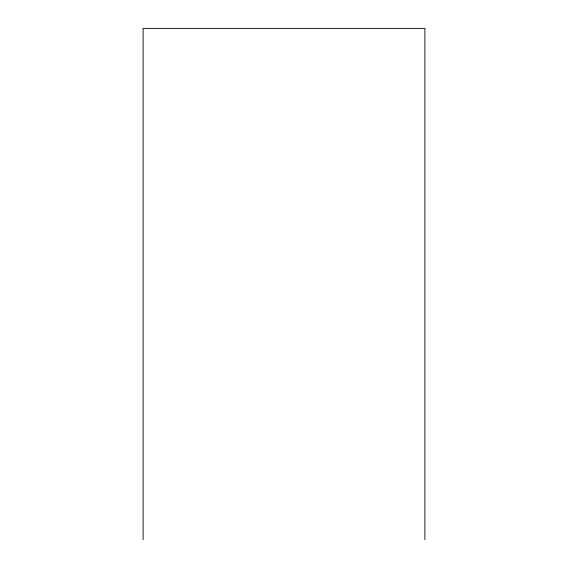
<?xml version="1.0" encoding="UTF-8"?>
<svg xmlns="http://www.w3.org/2000/svg" width="568" height="568" viewBox="0 0 568 568"><rect width="100%" height="100%" fill="white"/><g stroke="black" fill="none" stroke-linecap="round" stroke-linejoin="round"><path stroke-width="0.85" d="M424.899 539.6L424.899 28.4L143.101 28.4L143.101 539.6"/></g></svg>
